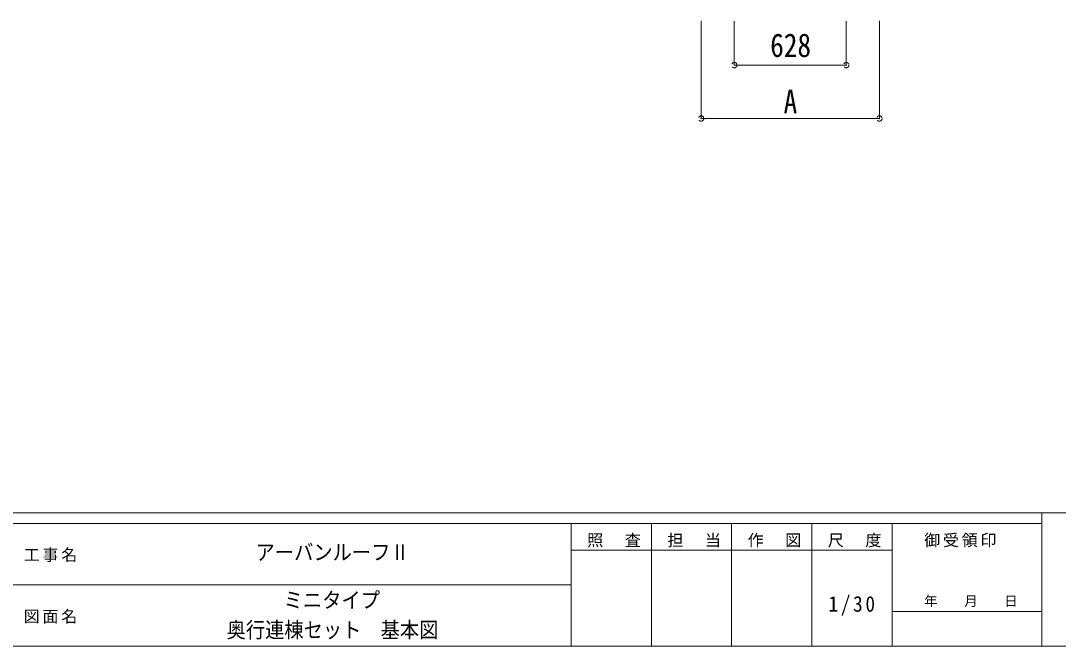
# Model space of a CAD drawing. Units: millimetres at full size, sheet at 1:30; details may follow other scales. Extents: x -20916 to 28483, y -5820 to 5820.
# Drawn here: x 19665 to 25484, y -5820 to -2308 of the extents above; entities that cross this region are included whole.
import ezdxf
from ezdxf.enums import TextEntityAlignment as Align

# ---------------------------------------------------------------- set-up
doc = ezdxf.new("R2010")
doc.units = ezdxf.units.MM
doc.header["$LTSCALE"] = 30
doc.header["$PDMODE"] = 32
doc.header["$PDSIZE"] = 30
doc.linetypes.add('DASHED1', pattern=[1.8, 1.2, -0.6])
for name, color, linetype, lineweight in [('0-5_DIM1', 4, 'DASHED1', 9), ('0-6_OTH_LINE', 6, 'Continuous', 9), ('F-0_240', 7, 'Continuous', 9)]:
    doc.layers.add(name, color=color, linetype=linetype, lineweight=lineweight)
doc.styles.add('ＭＳ ゴシック', font='')
doc.styles.get('ＭＳ ゴシック').set_extended_font_data('MS Gothic')

msp = doc.modelspace()

# ---------------------------------------------------------------- linework, layer by layer
at = {"layer": '0-5_DIM1', "color": 6, "linetype": 'Continuous'}
for p, q in [((23480.98, -2857.28), (23480.98, -2308.28)), ((23666.98, -2557.28), (23666.98, -2310.97)), ((24294.98, -2557.28), (24294.98, -2310.97)), ((24480.98, -2857.28), (24480.98, -2308.28)), ((24480.98, -2857.28), (23480.98, -2857.28))]:
    msp.add_line(p, q, dxfattribs=at)
at = {"layer": '0-5_DIM1', "color": 6}
for p in [(23666.98, -2557.28), (24294.98, -2557.28), (23480.98, -2857.28), (24480.98, -2857.28)]:
    msp.add_point(p, dxfattribs=at)
at = {"layer": '0-6_OTH_LINE'}
msp.add_line((23666.98, -2557.28), (24294.98, -2557.28), dxfattribs=at)
at = {"layer": 'F-0_240', "color": 5}
for p, q in [((11618.54, -5070), (28058.54, -5070)), ((25391.78, -5070), (25391.78, -5820)), ((11618.54, -5130), (25391.78, -5130)), ((22751.78, -5130), (22751.78, -5820)), ((23201.78, -5130), (23201.78, -5820)), ((23651.78, -5130), (23651.78, -5820)), ((24101.78, -5130), (24101.78, -5820)), ((24551.78, -5130), (24551.78, -5820)), ((22751.78, -5280), (24551.78, -5280)), ((16601.78, -5475), (22751.78, -5475)), ((24551.78, -5625), (25391.78, -5625)), ((11618.54, -5820), (28058.54, -5820))]:
    msp.add_line(p, q, dxfattribs=at)

# ---------------------------------------------------------------- texts
at = {"layer": '0-5_DIM1', "color": 7, "style": 'ＭＳ ゴシック', "width": 0.85}
for s, p in [('628', (23868.48, -2551.28)), ('A', (23943.48, -2867.28))]:
    msp.add_text(s, height=132, dxfattribs=at).set_placement(p, align=Align.BOTTOM_LEFT)
at = {"layer": 'F-0_240', "style": 'ＭＳ ゴシック', "width": 0.9}
for s, p in [('アーバンルーフⅡ', (20981.78, -5362.5)), ('ミニタイプ', (21139.28, -5630.88)), ('奥行連棟セット\u3000基本図', (20819.17, -5798.5))]:
    msp.add_text(s, height=87.98, dxfattribs=at).set_placement(p, align=Align.BOTTOM_LEFT)
at = {"layer": 'F-0_240', "style": 'ＭＳ ゴシック'}
msp.add_text('年\u3000\u3000月\u3000\u3000日', height=54.99, dxfattribs=at).set_placement((24731.78, -5610), align=Align.BOTTOM_LEFT)
at = {"layer": 'F-0_240', "attachment_point": 7, "style": 'ＭＳ ゴシック'}
for s, insert, char_height in [('\\T1.17;照\u3000査', (22841.79, -5265), 65.98), ('\\T1.17;担\u3000当', (23291.79, -5265), 65.98), ('\\T1.17;作\u3000図', (23741.78, -5265), 65.98), ('\\T1.17;尺\u3000度', (24191.79, -5265), 65.98), ('\\T1.17;御受領印', (24731.78, -5265), 65.98), ('\\T1.17;工事名', (19680.89, -5347.5), 65.98), ('\\T1.28;\\W0.9;1/30', (24195.53, -5647.5), 87.98), ('\\T1.17;図面名', (19680.89, -5692.5), 65.98)]:
    msp.add_mtext(s, dxfattribs=dict(at, insert=insert, char_height=char_height))

doc.saveas('drawing.dxf')
